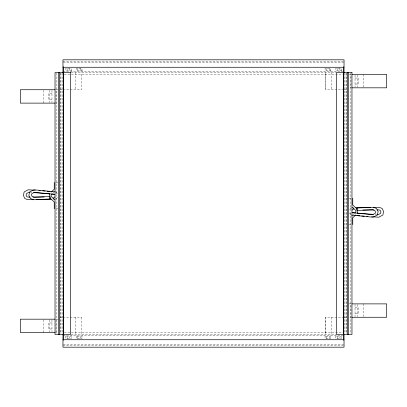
<?xml version="1.0" encoding="UTF-8"?>
<svg xmlns="http://www.w3.org/2000/svg" width="407" height="407" viewBox="0 0 407 407"><rect width="100%" height="100%" fill="white"/><g stroke="black" fill="none" stroke-linecap="round" stroke-linejoin="round"><path stroke-width="0.31" stroke-dasharray="2.04 1.53" d="M65.736 336.146L65.736 338.634L71.2 338.634L71.2 336.146M67.104 338.634L67.104 336.146M69.836 338.634L69.836 336.146M76.491 336.146L76.491 338.634L81.955 338.634L81.955 336.146M77.859 338.634L77.859 336.146M80.591 338.634L80.591 336.146M325.061 336.146L325.061 338.634L330.525 338.634L330.525 336.146M326.429 338.634L326.429 336.146M329.161 338.634L329.161 336.146M335.816 336.146L335.816 338.634L341.28 338.634L341.28 336.146M337.184 338.634L337.184 336.146M339.916 338.634L339.916 336.146M55.952 198.977L57.697 197.192L58.664 197.192M351.048 208.023L349.303 209.809L348.336 209.809M52.824 193.147L53.724 192.252M353.276 214.748L354.176 213.853M62.963 61.289L343.401 61.289M63.319 62.246L343.681 62.246M62.963 71.332L342.765 71.332M71.093 72.527L335.907 72.527M64.235 74.435L342.765 74.435M348.947 74.435L350.997 74.435L350.997 87.82L348.646 87.82M355.031 78.022L358.47 78.022L358.47 84.051L355.031 84.051M58.354 89.733L56.003 89.733L56.003 103.119L58.053 103.119M60.058 89.733L62.693 89.733M63.06 89.733L81.609 89.733L81.609 72.527M343.94 89.733L325.391 89.733L325.391 72.527M344.307 89.733L346.942 89.733M51.969 93.508L48.53 93.508L48.53 99.532L51.969 99.532M56.135 182.468L58.033 182.468M348.967 198.24L350.865 198.24M56.135 208.76L58.033 208.76M348.967 224.532L350.865 224.532M348.947 303.881L350.997 303.881L350.997 317.267L348.646 317.267M355.031 307.468L358.47 307.468L358.47 313.492L355.031 313.492M60.058 317.267L62.693 317.267M62.963 317.267L81.609 317.267M344.037 317.267L325.391 317.267L325.391 334.473M344.307 317.267L346.942 317.267M58.354 319.18L56.003 319.18L56.003 332.565L58.053 332.565M51.969 322.949L48.53 322.949L48.53 328.978L51.969 328.978M64.235 332.565L342.765 332.565M71.093 334.473L335.907 334.473M62.963 335.668L342.765 335.668M63.319 344.754L343.681 344.754M62.963 345.711L343.401 345.711M375.127 214.54L376.312 214.631M30.688 192.369L31.873 192.46M349.303 212.963L351.048 214.748M55.952 192.252L57.697 194.037M350.732 213.573L351.038 214.581M55.963 192.419L56.268 193.427M363.405 74.435L363.405 87.215M363.405 303.881L363.405 316.656M357.834 75.046L357.834 87.215M357.834 304.492L357.834 316.656M355.031 75.046L355.031 87.215M355.031 304.492L355.031 316.656M350.788 73.158L350.788 333.842M346.672 73.158L346.672 333.842M346.026 73.158L346.026 333.842M344.754 73.158L344.754 333.842M341.677 71.332L341.677 70.854L335.404 70.854L335.404 71.332M341.677 335.668L341.677 336.146L335.404 336.146L335.404 335.668M341.28 70.854L341.28 68.366L335.816 68.366L335.816 70.854M339.916 68.366L339.916 70.854M337.184 68.366L337.184 70.854M331.227 72.527L331.227 89.733M331.227 317.267L331.227 334.473M330.922 71.332L330.922 70.854L324.644 70.854L324.644 71.332M330.922 335.668L330.922 336.146L324.644 336.146L324.644 335.668M330.525 70.854L330.525 68.366L325.061 68.366L325.061 70.854M329.161 68.366L329.161 70.854M326.429 68.366L326.429 70.854M325.452 72.527L325.452 89.733M325.452 317.267L325.452 334.473M82.351 71.332L82.351 70.854L76.078 70.854L76.078 71.332M82.351 335.668L82.351 336.146L76.078 336.146L76.078 335.668M81.955 70.854L81.955 68.366L76.491 68.366L76.491 70.854M81.548 317.267L81.548 334.473M80.591 68.366L80.591 70.854M77.859 68.366L77.859 70.854M75.773 72.527L75.773 89.733M75.773 317.267L75.773 334.473M71.596 71.332L71.596 70.854L65.324 70.854L65.324 71.332M71.596 335.668L71.596 336.146L65.324 336.146L65.324 335.668M71.2 70.854L71.2 68.366L65.736 68.366L65.736 70.854M69.836 68.366L69.836 70.854M67.104 68.366L67.104 70.854M62.246 73.158L62.246 333.842M60.974 73.158L60.974 333.842M60.328 73.158L60.328 333.842M56.212 73.158L56.212 333.842M51.969 90.344L51.969 102.508M51.969 319.785L51.969 331.954M49.166 90.344L49.166 102.508M49.166 319.785L49.166 331.954M43.595 90.344L43.595 103.119M43.595 319.785L43.595 332.565"/><path stroke-width="0.61" d="M51.475 194.495L51.012 195.614L51.475 196.729L53.724 198.977M355.525 212.505L355.988 211.386L355.525 210.271L353.276 208.023M51.277 192.048L54.243 189.199L54.243 182.468M355.723 214.952L352.757 217.801L352.757 224.532M54.904 196.907L53.546 197.705L53.887 199.242L54.93 199.344M352.096 210.093L353.454 209.295L353.113 207.758L352.07 207.656M55.194 191.839L34.005 189.794L29.614 191.962L28.866 195.497L30.489 198.56L33.867 199.756L50.056 198.962L49.934 196.489L34.234 197.263L32.224 196.55L31.471 195.131L31.787 193.651L34.468 192.323L54.976 194.322L51.669 194.063M355.331 212.937L352.024 212.678L372.532 214.677L375.213 213.349L375.529 211.869L374.776 210.45L372.766 209.737L357.066 210.511L356.944 208.038L373.133 207.244L376.511 208.44L378.134 211.503L377.386 215.038L372.995 217.206L351.806 215.161M30.093 197.069L27.798 197.09L26.745 196.632L26.084 195.202L26.389 193.635L28.907 192.226L30.093 192.318M376.907 209.931L379.202 209.91L380.255 210.368L380.916 211.798L380.611 213.365L378.093 214.774L376.907 214.682M33.008 197.049L44.16 196.973M33.766 199.532L26.969 199.425L24.791 198.479L23.428 195.533L24.125 192.012L28.103 189.784L35.287 190.262M36.248 199.516L51.134 199.415M355.866 207.585L370.752 207.484M373.234 207.468L380.031 207.575L382.209 208.521L383.572 211.467L382.875 214.988L378.897 217.216L371.713 216.738M362.841 210.027L373.992 209.951M62.963 67.267L344.037 67.267M62.693 72.527L62.963 72.527L62.963 59.809L344.037 59.809L344.037 72.527L344.307 72.527M351.907 74.435L386.65 74.435L386.65 87.82L351.907 87.82M55.093 89.733L20.35 89.733L20.35 103.119L55.093 103.119M351.907 303.881L386.65 303.881L386.65 317.267L351.907 317.267M55.093 319.18L20.35 319.18L20.35 332.565L55.093 332.565M62.963 339.733L344.037 339.733M357.183 213.085L373.295 214.392M356.868 215.532L359.961 215.781M361.818 215.934L364.29 216.132M366.763 216.336L368.004 216.432M38.996 190.568L40.237 190.664M42.71 190.868L45.182 191.066M47.039 191.219L50.132 191.468M33.705 192.608L49.817 193.915M356.995 209.04L352.757 204.975L352.757 198.24M50.005 197.96L54.243 202.025L54.243 208.76M356.944 208.038L357.066 210.511M50.056 198.962L49.934 196.489M357.275 210.271L357.275 213.059M348.046 72.527L348.046 334.473M347.939 72.527L347.939 334.473M344.037 334.473L344.037 347.191L62.963 347.191L62.963 334.473M343.747 72.527L343.747 334.473M343.681 66.692L343.681 72.405M343.635 72.527L343.635 334.473M343.681 334.595L343.681 340.308M63.319 66.692L63.319 72.405M63.365 72.527L63.365 334.473M63.319 334.595L63.319 340.308M63.253 72.527L63.253 334.473M59.061 72.527L59.061 334.473M58.954 72.527L58.954 334.473M49.725 193.941L49.725 196.729M70.615 72.527L55.037 72.527L55.037 334.473L70.615 334.473L70.615 72.527M351.963 72.527L336.386 72.527L336.386 334.473L351.963 334.473L351.963 72.527"/></g></svg>
